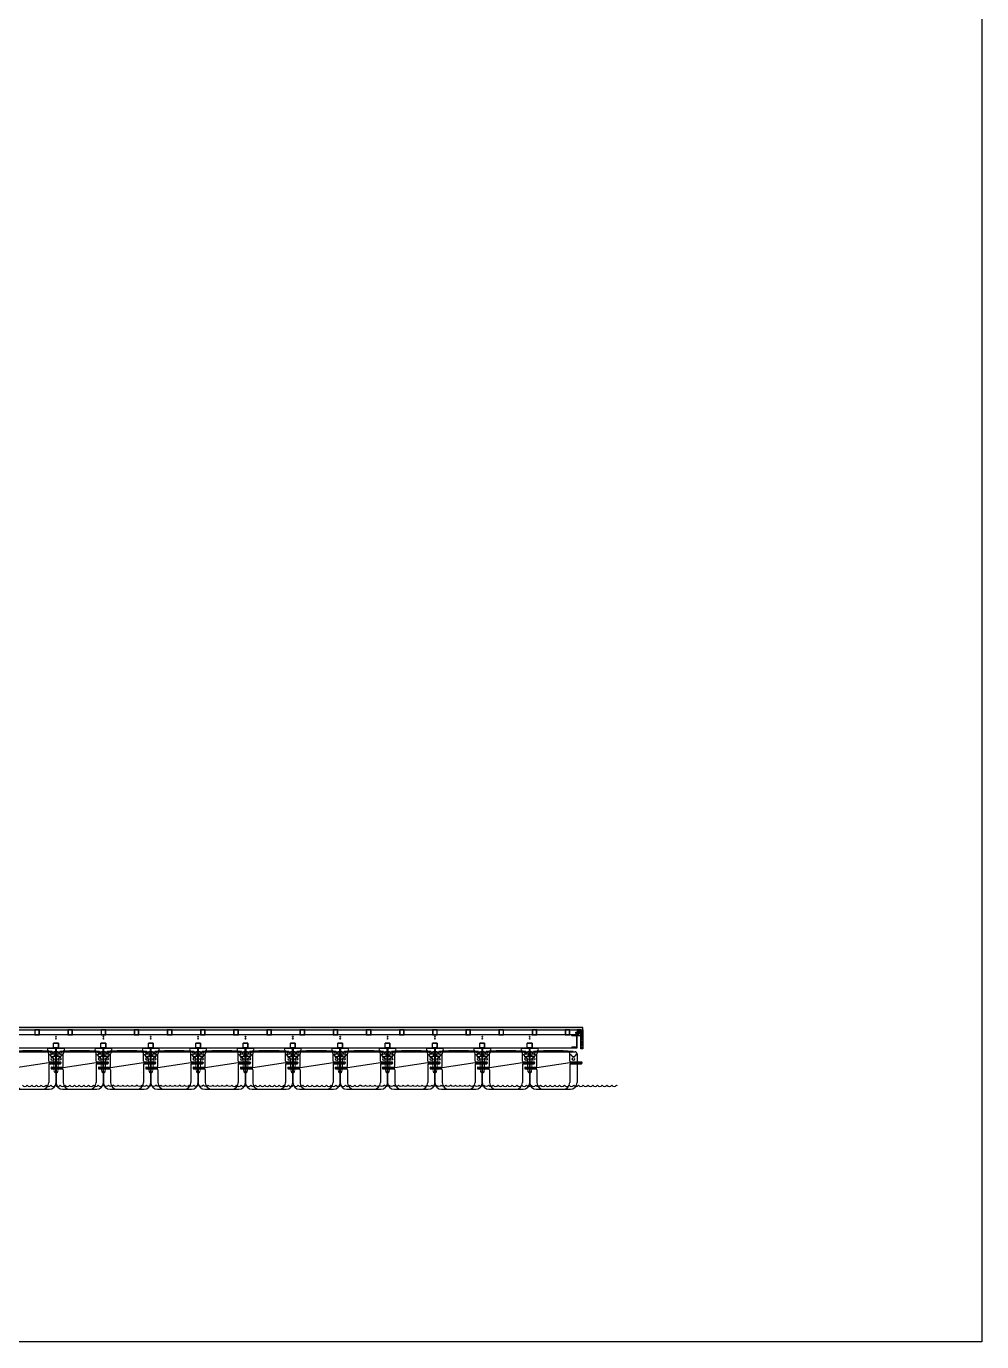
# Model space of a CAD drawing. Header units: millimetres. Extents: x -1003406 to 3312184, y 81337 to 716393.
# Drawn here: x 1120743 to 1130828, y 397062 to 410947 of the extents above; entities that cross this region are included whole.
import ezdxf

# ---------------------------------------------------------------- set-up
doc = ezdxf.new("R2010")
doc.units = ezdxf.units.MM
doc.header["$LTSCALE"] = 10
doc.layers.get('0').update_dxf_attribs({"linetype": 'CONTINUOUS'})
for name, color, linetype in [('PUB_DIM', 3, 'CONTINUOUS'), ('W-bridge approach引桥', 4, 'CONTINUOUS'), ('W-FLOAT_BOWL浮筒', 253, 'CONTINUOUS'), ('W-STEEL_FRAME钢架', 3, 'CONTINUOUS'), ('W-WOOD_FLOOR木地板', 30, 'CONTINUOUS'), ('W-WOOD_STUD木龙骨', 25, 'CONTINUOUS'), ('塑木板', 32, 'CONTINUOUS'), ('木板', 42, 'CONTINUOUS'), ('短销钉', 253, 'CONTINUOUS'), ('螺栓', 146, 'CONTINUOUS'), ('龙骨', 10, 'CONTINUOUS')]:
    doc.layers.add(name, color=color, linetype=linetype)
doc.layers.add('伯利恒浮筒', color=5, linetype='CONTINUOUS', lineweight=5)

# ---------------------------------------------------------------- blocks, each defined once
blk = doc.blocks.new('blhft')
at = {"layer": 'W-FLOAT_BOWL浮筒'}
for p, q in [((-250, 234), (-250, 375)), ((-230, 395), (230, 395)), ((-208, 397), (208, 397)), ((-208, 397), (-208, 395)), ((-174, 244), (-174, 375)), ((174, 280), (-174, 226)), ((174, 298), (174, 375)), ((174, 280), (302, 280)), ((184, 288), (298, 288)), ((208, 397), (208, 395)), ((250, 375), (250, 288)), ((-302, 226), (-174, 226)), ((-298, 234), (-184, 234)), ((-298, 216), (-184, 216)), ((-250, 70), (-250, 216)), ((-174, 206), (-174, 70)), ((174, 260), (174, 70)), ((184, 270), (298, 270)), ((250, 270), (250, 70)), ((-180, 0), (180, 0))]:
    blk.add_line(p, q, dxfattribs=at)
at = {"layer": 'W-FLOAT_BOWL浮筒', "ltscale": 0.5}
for p, q in [((302, 284), (302, 274)), ((-302, 230), (-302, 220))]:
    blk.add_line(p, q, dxfattribs=at)
at = {"layer": 'W-FLOAT_BOWL浮筒'}
for centre, radius, start, end in [((-230, 375), 20, 90, 180), ((0, -1768), 2175, 84.5043, 95.4957), ((-154, 375), 20, 90, 180), ((154, 375), 20, 0, 90), ((184, 298), 10, 180, 270), ((230, 375), 20, 0, 90), ((-298, 220), 4, 180, 270), ((-184, 244), 10, 270, 0), ((-184, 206), 10, 0, 90), ((184, 260), 10, 90, 180), ((298, 274), 4, 270, 0), ((-180, 70), 70, 180, 270), ((-104, 70), 70, 180, 270), ((104, 70), 70, 270, 0), ((180, 70), 70, 270, 0)]:
    blk.add_arc(centre, radius, start, end, dxfattribs=at)
at = {"layer": 'W-FLOAT_BOWL浮筒', "ltscale": 0.5}
for centre, start, end in [((298, 284), 0, 90), ((-298, 230), 90, 180)]:
    blk.add_arc(centre, 4, start, end, dxfattribs=at)
at = {"layer": 'W-FLOAT_BOWL浮筒', "extrusion": (0, 0, -1)}
blk.add_ellipse((-212, 375), major_axis=(-30.4, 0), ratio=0.921809, start_param=3.141593, end_param=6.283185, dxfattribs=at)
at = {"layer": 'W-FLOAT_BOWL浮筒'}
blk.add_ellipse((-212, 320), major_axis=(-16, 0), ratio=0.75, dxfattribs=at)
blk.add_ellipse((212, 375), major_axis=(30.4, 0.1), ratio=0.921809, start_param=3.141593, end_param=6.283185, dxfattribs=at)
at = {"layer": 'W-FLOAT_BOWL浮筒', "extrusion": (0, 0, -1)}
blk.add_ellipse((212, 320), major_axis=(16, 0), ratio=0.75, dxfattribs=at)
blk = doc.blocks.new('dxd')
at = {"layer": '短销钉', "lineweight": 13}
for p, q in [((-86, 227), (-56, 200)), ((-79, 244), (79, 244)), ((-78, 244), (-78, 246)), ((-78, 246), (78, 246)), ((-52, 180), (-52, 193)), ((-49, 153), (-28, 136)), ((-43, 197), (42, 197)), ((49, 153), (28, 136)), ((52, 180), (52, 193)), ((86, 227), (56, 200)), ((78, 244), (78, 246)), ((-29, 39), (-29, 45)), ((-26, 48), (-24, 48)), ((-24, 30), (-24, 128)), ((-24, 30), (24, 30)), ((-24, 30), (-18, 2)), ((-19, 133), (19, 133)), ((-16, 0), (16, 0)), ((-6, 39), (-6, 44)), ((6, 39), (6, 44)), ((24, 30), (18, 2)), ((24, 30), (24, 128)), ((26, 48), (24, 48)), ((29, 39), (29, 45))]:
    blk.add_line(p, q, dxfattribs=at)
at = {"layer": '短销钉', "lineweight": 13, "ltscale": 0.1}
for p, q in [((-18, 2), (-18, 0)), ((-18, 0), (-16, 0)), ((16, 0), (18, 0)), ((18, 2), (18, 0))]:
    blk.add_line(p, q, dxfattribs=at)
at = {"layer": '短销钉', "lineweight": 13}
for centre, radius, start, end in [((-79, 234), 10, 90, 228.0009), ((0, -1254), 1503, 87.0435, 92.9565), ((-44, 170), 13.5, 126.5657, 231), ((-62, 193), 10, 0, 48.0009), ((-35, 154), 31.4, 56.4166, 122.8531), ((-43, 161), 10, 184.1479, 231), ((-34, 186), 31.4, 236.1381, 303.5569), ((-25, 170), 13.5, 308.3696, 51.9011), ((25, 170), 13.5, 128.0989, 231.6304), ((35, 155), 31.3, 57.1287, 123.6019), ((34, 186), 31.4, 236.4385, 303.8665), ((42, 161), 10, 309, 355.8521), ((62, 193), 10, 131.9991, 180), ((44, 170), 13.5, 309, 53.4343), ((79, 234), 10, 311.9991, 90), ((-26, 45), 3, 90, 180), ((-34, 128), 10, 0, 51), ((-16, 2), 2.5, 191.3099, 270), ((-3, 44), 3, 115.3769, 180), ((0, 38), 10, 64.6231, 115.3769), ((3, 44), 3, 0, 64.6231), ((16, 2), 2.5, 270, 348.6901), ((34, 128), 10, 129, 180), ((26, 45), 3, 0, 90)]:
    blk.add_arc(centre, radius, start, end, dxfattribs=at)
for centre, major_axis, start_param, end_param in [((-23, 39), (0, -9), 4.712389, 6.115737), ((0, 39), (0, 9), 1.570796, 4.712389)]:
    blk.add_ellipse(centre, major_axis=major_axis, ratio=0.666667, start_param=start_param, end_param=end_param, dxfattribs=at)
at = {"layer": '短销钉', "lineweight": 13, "extrusion": (0, 0, -1)}
blk.add_ellipse((23, 39), major_axis=(0, -9), ratio=0.666667, start_param=4.712389, end_param=6.115737, dxfattribs=at)
blk = doc.blocks.new('短销固定件正视面')
at = {"layer": '塑木板', "color": 156}
blk.add_lwpolyline([(2149439, 351499), (2149442, 351499), (2149489, 351499), (2149489, 351452), (2149489, 351449), (2149439, 351449)], close=True, dxfattribs=at)
at = {"layer": '塑木板', "color": 5}
blk.add_lwpolyline([(2149489, 351449), (2149489, 351499), (2149439, 351499)], dxfattribs=at)
at = {"layer": '螺栓', "color": 156}
blk.add_lwpolyline([(2149458, 351449), (2149458, 351182), (2149470, 351182), (2149470, 351449)], dxfattribs=at)
for points in [[(2149454, 351197), (2149475, 351197), (2149475, 351187), (2149454, 351187)], [(2149455, 351199), (2149473, 351199), (2149473, 351197), (2149455, 351197)], [(2149459, 351197), (2149470, 351197), (2149470, 351187), (2149459, 351187)]]:
    blk.add_lwpolyline(points, close=True, dxfattribs=at)
blk = doc.blocks.new('自攻丝正面')
at = {"layer": '塑木板', "color": 0}
blk.add_lwpolyline([(2150143, 351487), (2150143, 351488), (2150142, 351488), (2150142, 351487), (2150140, 351487), (2150140, 351486), (2150142, 351486), (2150142, 351484), (2150143, 351484), (2150143, 351486), (2150144, 351486), (2150144, 351487)], close=True, dxfattribs=at)
blk.add_circle((2150142, 351486), 3.25, dxfattribs=at)
blk = doc.blocks.new('*U543')
at = {"layer": '龙骨'}
for points in [[(-25, -25), (25, -25), (25, 25), (-25, 25)], [(-22, -22), (22, -22), (22, 22), (-22, 22)]]:
    blk.add_lwpolyline(points, close=True, dxfattribs=at)
blk = doc.blocks.new('*U544')
at = {"layer": 'PUB_DIM', "color": 0, "linetype": 'ByBlock', "lineweight": -2, "transparency": 16777216}
for p in [(0, 0), (350, 0), (700, 0), (1050, 0), (1400, 0), (1750, 0), (2100, 0), (2450, 0), (2800, 0), (3150, 0), (3500, 0), (3850, 0), (4200, 0), (4550, 0), (4900, 0), (5250, 0), (5600, 0)]:
    blk.add_blockref('*U543', p, dxfattribs=at)
blk = doc.blocks.new('*U540')
at = {"color": 5}
for p, q in [((-2, -53), (-2, -1)), ((-2, -1), (2, -1)), ((2, -13), (-2, -14)), ((2, -13), (-2, -14)), ((2, -15), (-2, -16)), ((2, -15), (-2, -16)), ((2, -17), (-2, -18)), ((2, -17), (-2, -18)), ((2, -19), (-2, -20)), ((2, -19), (-2, -20)), ((2, -19), (-2, -20)), ((2, -19), (-2, -20)), ((2, -21), (-2, -22)), ((2, -21), (-2, -22)), ((2, -21), (-2, -22)), ((2, -21), (-2, -22)), ((2, -23), (-2, -24)), ((2, -23), (-2, -24)), ((2, -25), (-2, -26)), ((2, -25), (-2, -26)), ((2, -27), (-2, -28)), ((2, -27), (-2, -28)), ((2, -29), (-2, -30)), ((2, -29), (-2, -30)), ((2, -29), (-2, -30)), ((2, -29), (-2, -30)), ((2, -31), (-2, -32)), ((2, -31), (-2, -32)), ((2, -31), (-2, -32)), ((2, -31), (-2, -32)), ((2, -33), (-2, -34)), ((2, -33), (-2, -34)), ((2, -35), (-2, -36)), ((2, -35), (-2, -36)), ((2, -37), (-2, -38)), ((2, -37), (-2, -38)), ((2, -39), (-2, -40)), ((2, -39), (-2, -40)), ((2, -39), (-2, -40)), ((2, -39), (-2, -40)), ((2, -41), (-2, -42)), ((2, -41), (-2, -42)), ((2, -41), (-2, -42)), ((2, -41), (-2, -42)), ((2, -43), (-2, -44)), ((2, -43), (-2, -44)), ((2, -46), (-2, -47)), ((2, -46), (-2, -47)), ((2, -48), (-2, -49)), ((2, -48), (-2, -49)), ((2, -48), (-2, -49)), ((2, -48), (-2, -49)), ((2, -50), (-2, -51)), ((2, -50), (-2, -51)), ((2, -50), (-2, -51)), ((2, -50), (-2, -51)), ((2, -52), (-2, -53)), ((2, -52), (-2, -53)), ((2, -52), (-2, -53)), ((0, -60), (-2, -53)), ((2, -54), (-2, -55)), ((2, -57), (-1, -57)), ((1, -59), (-1, -59)), ((2, -53), (0, -60)), ((2, -1), (2, -53))]:
    blk.add_line(p, q, dxfattribs=at)
blk.add_lwpolyline([(-3, 0), (-2, -1), (2, -1), (3, 0)], close=True, dxfattribs=at)
blk = doc.blocks.new('A$C0837b8cf')
at = {"layer": 'W-STEEL_FRAME钢架'}
blk.add_lwpolyline([(0, 0), (0, 140), (58, 140), (58, 137, -0.414214), (54, 133), (13, 130, 0.385314), (5, 122), (5, 18, 0.385314), (13, 10), (54, 7, -0.414214), (58, 3), (58, 0)], format="xyb", close=True, dxfattribs=at)

msp = doc.modelspace()

# ---------------------------------------------------------------- hatches: boundary and pattern name
at = {"layer": 'W-WOOD_STUD木龙骨'}
h = msp.add_hatch(dxfattribs=at)
h.set_pattern_fill('木纹03', color=256, scale=100)
h.set_pattern_definition([(0, (-25568.47, -42752.56), (200, 200), [10, -190]), (90, (-25488.47, -42682.56), (-200, 200), [20, -180]), (45, (-25528.47, -42702.56), (0, 199.998082), [14.14, -42.42, 14.14, -28.28, 99, -85]), (45, (-25578.47, -42762.56), (0, 200), [14.142, -28.284, 14.142, -226.2]), (45, (-25508.47, -42742.56), (0, 200), [14.142, -268.700712]), (45, (-25488.47, -42752.56), (0, 200), [14.142, -268.700712]), (45, (-25518.47, -42732.56), (0, 200), [14.142, -268.700712]), (45, (-25528.47, -42722.56), (0, 200), [28.284, -254.558712]), (45, (-25478.47, -42572.56), (0, 200), [28.284, -254.558712]), (45, (-25548.47, -42712.56), (0, 200), [56.568, -226.274712]), (45, (-25558.47, -42702.56), (0, 200), [56.568, -226.274712]), (45, (-25428.47, -42642.56), (0, 200), [56.568, -226.274712]), (45, (-25568.47, -42682.56), (0, 200), [42.4264, -240.416312]), (45, (-25608.47, -42652.56), (0, 200), [42.4264, -240.416312]), (45, (-25588.47, -42672.56), (0, 200), [42.4264, -240.416312]), (45, (-25458.47, -42612.56), (0, 200), [70.71068, -212.132032]), (45, (-25478.47, -42602.56), (0, 200), [70.71068, -212.132032]), (45, (-25458.47, -42652.56), (0, 200), [98.99495, -183.847763]), (26.565051, (-25548.47, -42732.56), (200, 8e-08), [22.360678, -424.852916]), (26.565051, (-25508.47, -42672.56), (200, 8e-08), [22.360678, -424.852916]), (26.565051, (-25518.47, -42692.56), (200, 8e-08), [22.360678, -424.852916]), (26.565051, (-25558.47, -42752.56), (200, 8e-08), [44.72136, -402.492235]), (26.565051, (-25518.47, -42662.56), (200, 8e-08), [67.08204, -380.131556]), (26.565051, (-25538.47, -42652.56), (200, 8e-08), [89.44272, -357.770876]), (26.565051, (-25558.47, -42642.56), (200, 8e-08), [89.44272, -357.770876]), (26.565051, (-25588.47, -42582.56), (200, 8e-08), [89.44272, -357.770876]), (26.565051, (-25588.47, -42602.56), (200, 8e-08), [111.8034, -335.410195]), (26.565051, (-25578.47, -42622.56), (200, 8e-08), [111.8034, -335.410195]), (63.434949, (-25508.47, -42702.56), (1e-08, 200), [22.360678, -424.852916]), (63.434949, (-25538.47, -42722.56), (1e-08, 200), [22.360678, -424.852916]), (63.434949, (-25568.47, -42752.56), (1e-08, 200), [44.72136, -402.492235]), (63.434949, (-25508.47, -42722.56), (1e-08, 200), [44.72136, -402.492235]), (63.434949, (-25588.47, -42762.56), (1e-08, 200), [67.08204, -380.131556]), (63.434949, (-25608.47, -42762.56), (1e-08, 200), [89.44272, -357.770876]), (63.434949, (-25428.47, -42752.56), (1e-08, 200), [89.44272, -357.770876]), (63.434949, (-25498.47, -42732.56), (1e-08, 200), [89.44272, -357.770876]), (63.434949, (-25458.47, -42752.56), (1e-08, 200), [111.8034, -335.410195]), (63.434949, (-25478.47, -42742.56), (1e-08, 200), [111.8034, -335.410195])])
h.paths.add_polyline_path([(1126616.4, 400352.6), (1126616.4, 400377.6), (1120496.4, 400377.6), (1120496.4, 400352.6)])
h = msp.add_hatch(dxfattribs=at)
h.set_pattern_fill('木纹02', color=256, scale=30, angle=45)
h.set_pattern_definition([(45, (1053278.44, 317822.67), (-84.85281, 84.85281), [24, -36, 12, -48]), (45, (1053335.71, 317884.19), (-84.85281, 84.85281), [24, -96]), (45, (1053322.98, 317879.95), (-84.85281, 84.85281), [12, -108]), (45, (1053274.19, 317835.4), (-84.85281, 84.85281), [6, -84, 6, -24]), (45, (1053299.65, 317869.34), (-84.85281, 84.85281), [24, -36, 6, -54]), (45, (1053276.31, 317850.25), (-84.85281, 84.85281), [18, -102]), (45, (1053295.4, 317873.58), (-84.85281, 84.85281), [36, -84]), (45, (1053267.83, 317850.25), (-84.85281, 84.85281), [24, -96]), (45, (1053299.65, 317886.31), (-84.85281, 84.85281), [60, -60]), (45, (1053269.95, 317865.1), (-84.85281, 84.85281), [12, -36, 24, -48]), (45, (1053327.23, 317926.62), (-84.85281, 84.85281), [24, -96]), (45, (1053308.13, 317911.77), (-84.85281, 84.85281), [12, -108]), (45, (1053289.04, 317896.92), (-84.85281, 84.85281), [12, -108]), (45, (1053244.49, 317856.61), (-84.85281, 84.85281), [24, -96]), (45, (1053284.8, 317901.16), (-84.85281, 84.85281), [24, -96]), (45, (1053280.56, 317905.4), (-84.85281, 84.85281), [24, -24, 24, -48]), (45, (1053259.34, 317892.68), (-84.85281, 84.85281), [12, -60, 24, -24]), (45, (1053274.19, 317911.77), (-84.85281, 84.85281), [36, -84]), (45, (1053269.95, 317916.01), (-84.85281, 84.85281), [24, -96]), (45, (1053233.89, 317884.19), (-84.85281, 84.85281), [36, -48, 12, -24]), (45, (1053229.64, 317888.43), (-84.85281, 84.85281), [60, -60]), (45, (1053278.44, 317941.47), (-84.85281, 84.85281), [12, -108]), (45, (1053250.86, 317918.13), (-84.85281, 84.85281), [24, -96]), (45, (1053231.77, 317903.28), (-84.85281, 84.85281), [12, -48, 12, -48]), (45, (1053221.16, 317896.92), (-84.85281, 84.85281), [12, -36, 24, -48]), (45, (1053236.01, 317916.01), (-84.85281, 84.85281), [12, -60, 12, -36]), (45, (1053250.86, 317935.1), (-84.85281, 84.85281), [36, -84]), (45, (1053212.67, 317905.4), (-84.85281, 84.85281), [24, -96]), (45, (1053252.98, 317949.95), (-84.85281, 84.85281), [12, -108]), (45, (1053267.83, 317969.04), (-84.85281, 84.85281), [12, -108]), (59.036243, (1053331.468, 317888.434), (84.852814, 84.852814), [12.36, -482.41266]), (59.036243, (1053320.861, 317916.01), (84.852814, 84.852814), [12.36, -482.41266]), (59.036243, (1053261.465, 317958.438), (84.852814, 84.852814), [12.36, -482.41266]), (59.036243, (1053267.828, 317901.162), (84.852814, 84.852814), [12.36, -482.41266]), (59.036243, (1053272.07, 317930.86), (84.852814, 84.852814), [12.36, -482.41266]), (59.036243, (1053286.92, 317932.982), (84.852814, 84.852814), [12.36, -482.41266]), (59.036243, (1053229.645, 317905.405), (84.852814, 84.852814), [12.36, -482.41266]), (59.036243, (1053267.828, 317935.103), (84.852814, 84.852814), [12.36, -482.41266]), (59.036243, (1053316.62, 317920.254), (84.852814, 84.852814), [24.72, -470.05266]), (59.036243, (1053301.77, 317918.133), (84.852814, 84.852814), [24.72, -470.05266]), (59.036243, (1053297.527, 317922.375), (84.852814, 84.852814), [24.72, -470.05266]), (210.963757, (1053299.648, 317869.342), (-84.852814, -84.852814), [12.36, -24.72, 12.36, -445.33266]), (210.963757, (1053269.95, 317865.1), (-84.852814, -84.852814), [12.36, -482.41266]), (210.963757, (1053231.766, 317903.283), (-84.852814, -84.852814), [24.72, -470.05266]), (239.036243, (1053335.71, 317884.192), (-84.852814, -84.852814), [12.36, -482.41266]), (30.963757, (1053352.68, 317901.162), (84.852814, 84.852814), [12.36, -482.41266]), (30.963757, (1053297.527, 317905.405), (84.852814, 84.852814), [12.36, -482.41266]), (30.963757, (1053299.648, 317937.225), (84.852814, 84.852814), [12.36, -482.41266]), (30.963757, (1053259.343, 317909.647), (84.852814, 84.852814), [12.36, -482.41266]), (30.963757, (1053240.25, 317911.77), (84.852814, 84.852814), [12.36, -482.41266]), (30.963757, (1053244.494, 317924.497), (84.852814, 84.852814), [12.36, -482.41266]), (30.963757, (1053259.343, 317909.647), (84.852814, 84.852814), [12.36, -482.41266]), (30.963757, (1053272.07, 317947.83), (84.852814, 84.852814), [49.44, -445.33266]), (30.963757, (1053278.435, 317839.644), (84.852814, 84.852814), [49.44, -445.33266]), (30.963757, (1053280.556, 317854.493), (84.852814, 84.852814), [49.44, -445.33266]), (30.963757, (1053284.8, 317867.22), (84.852814, 84.852814), [12.36, -24.72, 24.72, -432.97266]), (30.963757, (1053278.435, 317873.585), (84.852814, 84.852814), [24.72, -24.72, 24.72, -420.61266]), (30.963757, (1053261.465, 317873.585), (84.852814, 84.852814), [49.44, -445.33266]), (30.963757, (1053246.615, 317871.464), (84.852814, 84.852814), [49.44, -445.33266]), (30.963757, (1053242.373, 317875.706), (84.852814, 84.852814), [49.44, -445.33266]), (30.963757, (1053276.314, 317960.56), (84.852814, 84.852814), [12.36, -482.41266]), (30.963768, (1053276.314, 317977.53), (84.8527974, 84.85283), [24.72, -470.05266]), (30.963768, (1053229.645, 317922.375), (84.8527974, 84.85283), [24.72, -470.05266]), (30.963758, (1053295.406, 317839.644), (84.852812, 84.852815), [49.44, -445.33266]), (30.963758, (1053286.92, 317949.952), (84.852812, 84.852815), [37.08, -457.69266]), (30.963758, (1053301.77, 317952.074), (84.852812, 84.852815), [74.16, -420.61266])])
h.paths.add_polyline_path([(1126596.4, 400352.5), (1126556.4, 400352.5), (1126556.4, 400292.5), (1126596.4, 400292.5)])
at = {"layer": '塑木板'}
h = msp.add_hatch(color=5, dxfattribs=at)
h.dxf.hatch_style = 1
h.paths.add_polyline_path([(1121053.1, 400281.5, 1), (1121059.6, 400281.5, 1)])
h.paths.add_polyline_path([(1121058.6, 400282), (1121058.6, 400281), (1121056.9, 400281), (1121056.9, 400279.2), (1121055.9, 400279.2), (1121055.9, 400281), (1121054.1, 400281), (1121054.1, 400282), (1121055.9, 400282), (1121055.9, 400283.8), (1121056.9, 400283.8), (1121056.9, 400282)], flags=16)
h = msp.add_hatch(color=5, dxfattribs=at)
h.dxf.hatch_style = 1
h.paths.add_polyline_path([(1121058.6, 400261.2), (1121056.9, 400261.2), (1121056.9, 400263), (1121055.9, 400263), (1121055.9, 400261.2), (1121054.1, 400261.2), (1121054.1, 400260.2), (1121055.9, 400260.2), (1121055.9, 400258.4), (1121056.9, 400258.4), (1121056.9, 400260.2), (1121058.6, 400260.2)], flags=16)
h.paths.add_polyline_path([(1121053.1, 400260.7, 1), (1121059.6, 400260.7, 1)])
h = msp.add_hatch(color=5, dxfattribs=at)
h.dxf.hatch_style = 1
h.paths.add_polyline_path([(1121553.1, 400281.5, 1), (1121559.6, 400281.5, 1)])
h.paths.add_polyline_path([(1121558.6, 400282), (1121558.6, 400281), (1121556.9, 400281), (1121556.9, 400279.2), (1121555.9, 400279.2), (1121555.9, 400281), (1121554.1, 400281), (1121554.1, 400282), (1121555.9, 400282), (1121555.9, 400283.8), (1121556.9, 400283.8), (1121556.9, 400282)], flags=16)
h = msp.add_hatch(color=5, dxfattribs=at)
h.dxf.hatch_style = 1
h.paths.add_polyline_path([(1121558.6, 400261.2), (1121556.9, 400261.2), (1121556.9, 400263), (1121555.9, 400263), (1121555.9, 400261.2), (1121554.1, 400261.2), (1121554.1, 400260.2), (1121555.9, 400260.2), (1121555.9, 400258.4), (1121556.9, 400258.4), (1121556.9, 400260.2), (1121558.6, 400260.2)], flags=16)
h.paths.add_polyline_path([(1121553.1, 400260.7, 1), (1121559.6, 400260.7, 1)])
h = msp.add_hatch(color=5, dxfattribs=at)
h.dxf.hatch_style = 1
h.paths.add_polyline_path([(1122053.1, 400281.5, 1), (1122059.6, 400281.5, 1)])
h.paths.add_polyline_path([(1122058.6, 400282), (1122058.6, 400281), (1122056.9, 400281), (1122056.9, 400279.2), (1122055.9, 400279.2), (1122055.9, 400281), (1122054.1, 400281), (1122054.1, 400282), (1122055.9, 400282), (1122055.9, 400283.8), (1122056.9, 400283.8), (1122056.9, 400282)], flags=16)
h = msp.add_hatch(color=5, dxfattribs=at)
h.dxf.hatch_style = 1
h.paths.add_polyline_path([(1122058.6, 400261.2), (1122056.9, 400261.2), (1122056.9, 400263), (1122055.9, 400263), (1122055.9, 400261.2), (1122054.1, 400261.2), (1122054.1, 400260.2), (1122055.9, 400260.2), (1122055.9, 400258.4), (1122056.9, 400258.4), (1122056.9, 400260.2), (1122058.6, 400260.2)], flags=16)
h.paths.add_polyline_path([(1122053.1, 400260.7, 1), (1122059.6, 400260.7, 1)])
h = msp.add_hatch(color=5, dxfattribs=at)
h.dxf.hatch_style = 1
h.paths.add_polyline_path([(1122553.1, 400281.5, 1), (1122559.6, 400281.5, 1)])
h.paths.add_polyline_path([(1122558.6, 400282), (1122558.6, 400281), (1122556.9, 400281), (1122556.9, 400279.2), (1122555.9, 400279.2), (1122555.9, 400281), (1122554.1, 400281), (1122554.1, 400282), (1122555.9, 400282), (1122555.9, 400283.8), (1122556.9, 400283.8), (1122556.9, 400282)], flags=16)
h = msp.add_hatch(color=5, dxfattribs=at)
h.dxf.hatch_style = 1
h.paths.add_polyline_path([(1122558.6, 400261.2), (1122556.9, 400261.2), (1122556.9, 400263), (1122555.9, 400263), (1122555.9, 400261.2), (1122554.1, 400261.2), (1122554.1, 400260.2), (1122555.9, 400260.2), (1122555.9, 400258.4), (1122556.9, 400258.4), (1122556.9, 400260.2), (1122558.6, 400260.2)], flags=16)
h.paths.add_polyline_path([(1122553.1, 400260.7, 1), (1122559.6, 400260.7, 1)])
h = msp.add_hatch(color=5, dxfattribs=at)
h.dxf.hatch_style = 1
h.paths.add_polyline_path([(1123053.1, 400281.5, 1), (1123059.6, 400281.5, 1)])
h.paths.add_polyline_path([(1123058.6, 400282), (1123058.6, 400281), (1123056.9, 400281), (1123056.9, 400279.2), (1123055.9, 400279.2), (1123055.9, 400281), (1123054.1, 400281), (1123054.1, 400282), (1123055.9, 400282), (1123055.9, 400283.8), (1123056.9, 400283.8), (1123056.9, 400282)], flags=16)
h = msp.add_hatch(color=5, dxfattribs=at)
h.dxf.hatch_style = 1
h.paths.add_polyline_path([(1123058.6, 400261.2), (1123056.9, 400261.2), (1123056.9, 400263), (1123055.9, 400263), (1123055.9, 400261.2), (1123054.1, 400261.2), (1123054.1, 400260.2), (1123055.9, 400260.2), (1123055.9, 400258.4), (1123056.9, 400258.4), (1123056.9, 400260.2), (1123058.6, 400260.2)], flags=16)
h.paths.add_polyline_path([(1123053.1, 400260.7, 1), (1123059.6, 400260.7, 1)])
h = msp.add_hatch(color=5, dxfattribs=at)
h.dxf.hatch_style = 1
h.paths.add_polyline_path([(1123553.1, 400281.5, 1), (1123559.6, 400281.5, 1)])
h.paths.add_polyline_path([(1123558.6, 400282), (1123558.6, 400281), (1123556.9, 400281), (1123556.9, 400279.2), (1123555.9, 400279.2), (1123555.9, 400281), (1123554.1, 400281), (1123554.1, 400282), (1123555.9, 400282), (1123555.9, 400283.8), (1123556.9, 400283.8), (1123556.9, 400282)], flags=16)
h = msp.add_hatch(color=5, dxfattribs=at)
h.dxf.hatch_style = 1
h.paths.add_polyline_path([(1123558.6, 400261.2), (1123556.9, 400261.2), (1123556.9, 400263), (1123555.9, 400263), (1123555.9, 400261.2), (1123554.1, 400261.2), (1123554.1, 400260.2), (1123555.9, 400260.2), (1123555.9, 400258.4), (1123556.9, 400258.4), (1123556.9, 400260.2), (1123558.6, 400260.2)], flags=16)
h.paths.add_polyline_path([(1123553.1, 400260.7, 1), (1123559.6, 400260.7, 1)])
h = msp.add_hatch(color=5, dxfattribs=at)
h.dxf.hatch_style = 1
h.paths.add_polyline_path([(1124053.1, 400281.5, 1), (1124059.6, 400281.5, 1)])
h.paths.add_polyline_path([(1124058.6, 400282), (1124058.6, 400281), (1124056.9, 400281), (1124056.9, 400279.2), (1124055.9, 400279.2), (1124055.9, 400281), (1124054.1, 400281), (1124054.1, 400282), (1124055.9, 400282), (1124055.9, 400283.8), (1124056.9, 400283.8), (1124056.9, 400282)], flags=16)
h = msp.add_hatch(color=5, dxfattribs=at)
h.dxf.hatch_style = 1
h.paths.add_polyline_path([(1124058.6, 400261.2), (1124056.9, 400261.2), (1124056.9, 400263), (1124055.9, 400263), (1124055.9, 400261.2), (1124054.1, 400261.2), (1124054.1, 400260.2), (1124055.9, 400260.2), (1124055.9, 400258.4), (1124056.9, 400258.4), (1124056.9, 400260.2), (1124058.6, 400260.2)], flags=16)
h.paths.add_polyline_path([(1124053.1, 400260.7, 1), (1124059.6, 400260.7, 1)])
h = msp.add_hatch(color=5, dxfattribs=at)
h.dxf.hatch_style = 1
h.paths.add_polyline_path([(1124553.1, 400281.5, 1), (1124559.6, 400281.5, 1)])
h.paths.add_polyline_path([(1124558.6, 400282), (1124558.6, 400281), (1124556.9, 400281), (1124556.9, 400279.2), (1124555.9, 400279.2), (1124555.9, 400281), (1124554.1, 400281), (1124554.1, 400282), (1124555.9, 400282), (1124555.9, 400283.8), (1124556.9, 400283.8), (1124556.9, 400282)], flags=16)
h = msp.add_hatch(color=5, dxfattribs=at)
h.dxf.hatch_style = 1
h.paths.add_polyline_path([(1124558.6, 400261.2), (1124556.9, 400261.2), (1124556.9, 400263), (1124555.9, 400263), (1124555.9, 400261.2), (1124554.1, 400261.2), (1124554.1, 400260.2), (1124555.9, 400260.2), (1124555.9, 400258.4), (1124556.9, 400258.4), (1124556.9, 400260.2), (1124558.6, 400260.2)], flags=16)
h.paths.add_polyline_path([(1124553.1, 400260.7, 1), (1124559.6, 400260.7, 1)])
h = msp.add_hatch(color=5, dxfattribs=at)
h.dxf.hatch_style = 1
h.paths.add_polyline_path([(1125053.1, 400281.5, 1), (1125059.6, 400281.5, 1)])
h.paths.add_polyline_path([(1125058.6, 400282), (1125058.6, 400281), (1125056.9, 400281), (1125056.9, 400279.2), (1125055.9, 400279.2), (1125055.9, 400281), (1125054.1, 400281), (1125054.1, 400282), (1125055.9, 400282), (1125055.9, 400283.8), (1125056.9, 400283.8), (1125056.9, 400282)], flags=16)
h = msp.add_hatch(color=5, dxfattribs=at)
h.dxf.hatch_style = 1
h.paths.add_polyline_path([(1125058.6, 400261.2), (1125056.9, 400261.2), (1125056.9, 400263), (1125055.9, 400263), (1125055.9, 400261.2), (1125054.1, 400261.2), (1125054.1, 400260.2), (1125055.9, 400260.2), (1125055.9, 400258.4), (1125056.9, 400258.4), (1125056.9, 400260.2), (1125058.6, 400260.2)], flags=16)
h.paths.add_polyline_path([(1125053.1, 400260.7, 1), (1125059.6, 400260.7, 1)])
h = msp.add_hatch(color=5, dxfattribs=at)
h.dxf.hatch_style = 1
h.paths.add_polyline_path([(1125553.1, 400281.5, 1), (1125559.6, 400281.5, 1)])
h.paths.add_polyline_path([(1125558.6, 400282), (1125558.6, 400281), (1125556.9, 400281), (1125556.9, 400279.2), (1125555.9, 400279.2), (1125555.9, 400281), (1125554.1, 400281), (1125554.1, 400282), (1125555.9, 400282), (1125555.9, 400283.8), (1125556.9, 400283.8), (1125556.9, 400282)], flags=16)
h = msp.add_hatch(color=5, dxfattribs=at)
h.dxf.hatch_style = 1
h.paths.add_polyline_path([(1125558.6, 400261.2), (1125556.9, 400261.2), (1125556.9, 400263), (1125555.9, 400263), (1125555.9, 400261.2), (1125554.1, 400261.2), (1125554.1, 400260.2), (1125555.9, 400260.2), (1125555.9, 400258.4), (1125556.9, 400258.4), (1125556.9, 400260.2), (1125558.6, 400260.2)], flags=16)
h.paths.add_polyline_path([(1125553.1, 400260.7, 1), (1125559.6, 400260.7, 1)])
h = msp.add_hatch(color=5, dxfattribs=at)
h.dxf.hatch_style = 1
h.paths.add_polyline_path([(1126053.1, 400281.5, 1), (1126059.6, 400281.5, 1)])
h.paths.add_polyline_path([(1126058.6, 400282), (1126058.6, 400281), (1126056.9, 400281), (1126056.9, 400279.2), (1126055.9, 400279.2), (1126055.9, 400281), (1126054.1, 400281), (1126054.1, 400282), (1126055.9, 400282), (1126055.9, 400283.8), (1126056.9, 400283.8), (1126056.9, 400282)], flags=16)
h = msp.add_hatch(color=5, dxfattribs=at)
h.dxf.hatch_style = 1
h.paths.add_polyline_path([(1126058.6, 400261.2), (1126056.9, 400261.2), (1126056.9, 400263), (1126055.9, 400263), (1126055.9, 400261.2), (1126054.1, 400261.2), (1126054.1, 400260.2), (1126055.9, 400260.2), (1126055.9, 400258.4), (1126056.9, 400258.4), (1126056.9, 400260.2), (1126058.6, 400260.2)], flags=16)
h.paths.add_polyline_path([(1126053.1, 400260.7, 1), (1126059.6, 400260.7, 1)])
at = {"layer": '木板'}
h = msp.add_hatch(dxfattribs=at)
h.set_pattern_fill('木纹01', color=256, scale=30)
h.set_pattern_definition([(0, (-999782.41, -136393.56), (120, 120), [6, -114]), (0, (-999866.41, -136381.56), (120, 120), [12, -108]), (0, (-999788.41, -136375.56), (120, 120), [6, -114]), (0, (-999860.41, -136363.56), (120, 120), [6, -114]), (0, (-999788.41, -136357.56), (120, 120), [6, -114]), (0, (-999854.41, -136351.56), (120, 120), [6, -114]), (0, (-999788.41, -136345.56), (120, 120), [6, -114]), (0, (-999854.41, -136333.56), (120, 120), [6, -66, 6, -42]), (0, (-999854.41, -136321.56), (120, 120), [12, -60, 6, -42]), (0, (-999860.41, -136303.56), (120, 120), [6, -18, 6, -48, 6, -36]), (0, (-999866.41, -136291.56), (120, 120), [6, -24, 12, -78]), (0, (-999788.41, -136285.56), (120, 120), [6, -114]), (0, (-999866.41, -136279.56), (120, 120), [6, -30, 6, -78]), (45, (-999878.41, -136393.56), (1e-14, 120), [16.97052, -152.7351074]), (45, (-999776.41, -136393.56), (1e-14, 120), [33.941124, -135.7645034]), (45, (-999776.41, -136333.56), (1e-14, 120), [8.4852, -161.2204274]), (45, (-999878.41, -136321.56), (1e-14, 120), [25.45584, -144.2497874]), (45, (-999776.41, -136321.56), (1e-14, 120), [42.426408, -127.2792194]), (45, (-999776.41, -136303.56), (1e-14, 120), [25.45584, -144.2497874]), (315, (-999800.41, -136291.56), (120, -3e-14), [8.4852, -161.2204274]), (315, (-999842.41, -136387.56), (120, -3e-14), [16.97052, -152.7351074]), (315, (-999836.41, -136339.56), (120, -3e-14), [16.97052, -152.7351074]), (315, (-999800.41, -136363.56), (120, -3e-14), [16.97052, -152.7351074]), (315, (-999806.41, -136315.56), (120, -3e-14), [16.97052, -152.7351074]), (315, (-999800.41, -136303.56), (120, -3e-14), [25.45584, -144.2497874]), (315, (-999830.41, -136375.56), (120, -3e-14), [25.45584, -144.2497874]), (315, (-999812.41, -136369.56), (120, -3e-14), [25.45584, -144.2497874]), (315, (-999830.41, -136327.56), (120, -3e-14), [25.45584, -144.2497874]), (315, (-999818.41, -136321.56), (120, -3e-14), [25.45584, -144.2497874]), (26.5650512, (-999872.414, -136369.556), (120, 5e-08), [13.416407, -254.9117496]), (26.5650512, (-999782.414, -136375.556), (120, 5e-08), [53.665632, -214.662525]), (26.5650512, (-999782.414, -136357.556), (120, 5e-08), [53.665632, -214.662525]), (26.5650512, (-999782.414, -136345.556), (120, 5e-08), [53.66568, -80.4, 26.8332, -107.4292772]), (26.5650512, (-999770.414, -136327.556), (120, 5e-08), [13.416407, -254.9117496]), (26.5650512, (-999878.414, -136285.556), (120, 5e-08), [13.416407, -254.9117496]), (26.5650512, (-999782.414, -136285.556), (120, 5e-08), [26.832816, -241.495341]), (333.4349488, (-999812.414, -136393.556), (120, -5e-08), [26.832816, -241.495341]), (333.4349488, (-999854.414, -136363.556), (120, -5e-08), [26.832816, -241.495341]), (333.4349488, (-999854.414, -136381.556), (120, -5e-08), [13.416407, -254.911341]), (333.4349488, (-999848.414, -136351.556), (120, -5e-08), [40.249224, -228.078933]), (333.4349488, (-999824.414, -136351.556), (120, -5e-08), [26.832816, -241.495341]), (333.4349488, (-999812.414, -136345.556), (120, -5e-08), [26.832816, -241.495341]), (333.4349488, (-999848.414, -136333.556), (120, -5e-08), [13.416407, -254.911341]), (333.4349488, (-999842.414, -136321.556), (120, -5e-08), [13.416407, -254.911341]), (333.4349488, (-999794.414, -136297.556), (120, -5e-08), [13.416407, -254.911341]), (333.4349488, (-999800.414, -136339.556), (120, -5e-08), [13.416407, -254.911341]), (333.4349488, (-999854.414, -136303.556), (120, -5e-08), [40.249224, -228.078933]), (333.4349488, (-999860.414, -136291.556), (120, -5e-08), [26.832816, -241.495341]), (333.4349488, (-999794.414, -136327.556), (120, -5e-08), [13.416, -120.744, 13.416, -120.7521572]), (333.4349488, (-999830.414, -136303.556), (120, -5e-08), [26.832816, -241.495341]), (333.4349488, (-999824.414, -136291.556), (120, -5e-08), [26.832816, -241.495341]), (333.4349488, (-999860.414, -136279.556), (120, -5e-08), [26.832816, -241.495341]), (333.4349488, (-999824.414, -136279.556), (120, -5e-08), [26.832816, -241.495341])])
h.paths.add_polyline_path([(1126596.4, 400352.6), (1126616.4, 400352.6), (1126616.4, 400152.6), (1126596.4, 400152.6)])

# ---------------------------------------------------------------- linework, layer by layer
at = {"color": 1}
msp.add_line((1121961.6, 399907.5), (1121961.6, 399907.5), dxfattribs=at)
at = {"color": 4}
for points in [[(1120701.1, 399769.9, 0.5205671), (1120751.1, 399769.9, 0.5205671), (1120801.1, 399769.9, 0.5205671), (1120851.1, 399769.9, 0.5205671), (1120901.1, 399769.9, 0.5205671), (1120951.1, 399769.9, 0.5205671), (1121001.1, 399769.9, 0.5205671), (1121051.1, 399769.9, 0.5205671), (1121101.1, 399769.9, 0.5205671), (1121151.1, 399769.9, 0.5205671), (1121201.1, 399769.9, 0.5205671), (1121251.1, 399769.9, 0.5205671), (1121301.1, 399769.9, 0.5205671), (1121351.1, 399769.9, 0.5205671), (1121401.1, 399769.9, 0.5205671), (1121451.1, 399769.9, 0.5205671), (1121501.1, 399769.9, 0.5205671), (1121551.1, 399769.9, 0.0646937), (1121556.4, 399764.1, 0.0646937)], [(1122911.7, 399769.9, -0.520567), (1122861.7, 399769.9, -0.5205671), (1122811.7, 399769.9, -0.5205671), (1122761.7, 399769.9, -0.5205671), (1122711.7, 399769.9, -0.5205671), (1122661.7, 399769.9, -0.5205671), (1122611.7, 399769.9, -0.5205671), (1122561.7, 399769.9, -0.5205671), (1122511.7, 399769.9, -0.5205671), (1122461.7, 399769.9, -0.5205671), (1122411.7, 399769.9, -0.5205671), (1122361.7, 399769.9, -0.5205671), (1122311.7, 399769.9, -0.5205671), (1122261.7, 399769.9, -0.5205671), (1122211.7, 399769.9, -0.5205671), (1122161.7, 399769.9, -0.5205671), (1122111.7, 399769.9, -0.5205671), (1122061.7, 399769.9, -0.5205671), (1122011.7, 399769.9, -0.5205671), (1121961.7, 399769.9, -0.5205671), (1121911.7, 399769.9, -0.5205671), (1121861.7, 399769.9, -0.5205671), (1121811.7, 399769.9, -0.5205671), (1121761.7, 399769.9, -0.5205671), (1121711.7, 399769.9, -0.5205671), (1121661.7, 399769.9, -0.5205671), (1121611.7, 399769.9, -0.5205671), (1121561.7, 399769.9, -0.0646937), (1121556.4, 399764.1, -0.0646937)], [(1122911.7, 399769.9, 0.520567), (1122961.7, 399769.9, 0.5205671), (1123011.7, 399769.9, 0.5205671), (1123061.7, 399769.9, 0.5205671), (1123111.7, 399769.9, 0.5205671), (1123161.7, 399769.9, 0.5205671), (1123211.7, 399769.9, 0.5205671), (1123261.7, 399769.9, 0.5205671), (1123311.7, 399769.9, 0.5205671), (1123361.7, 399769.9, 0.5205671), (1123411.7, 399769.9, 0.5205671), (1123461.7, 399769.9, 0.5205671), (1123511.7, 399769.9, 0.5205671), (1123561.7, 399769.9, 0.5205671), (1123611.7, 399769.9, 0.5205671), (1123661.7, 399769.9, 0.5205671), (1123711.7, 399769.9, 0.5205671), (1123761.7, 399769.9, 0.5205671), (1123811.7, 399769.9, 0.5205671), (1123861.7, 399769.9, 0.5205671), (1123911.7, 399769.9, 0.5205671), (1123961.7, 399769.9, 0.5205671), (1124011.7, 399769.9, 0.5205671), (1124061.7, 399769.9, 0.5205671), (1124111.7, 399769.9, 0.5205671), (1124161.7, 399769.9, 0.5205671), (1124211.7, 399769.9, 0.5205671), (1124261.7, 399769.9, 0.0646937), (1124267, 399764.1, 0.0646937)], [(1125622.3, 399769.9, -0.520567), (1125572.3, 399769.9, -0.5205671), (1125522.3, 399769.9, -0.5205671), (1125472.3, 399769.9, -0.5205671), (1125422.3, 399769.9, -0.5205671), (1125372.3, 399769.9, -0.5205671), (1125322.3, 399769.9, -0.5205671), (1125272.3, 399769.9, -0.5205671), (1125222.3, 399769.9, -0.5205671), (1125172.3, 399769.9, -0.5205671), (1125122.3, 399769.9, -0.5205671), (1125072.3, 399769.9, -0.5205671), (1125022.3, 399769.9, -0.5205671), (1124972.3, 399769.9, -0.5205671), (1124922.3, 399769.9, -0.5205671), (1124872.3, 399769.9, -0.5205671), (1124822.3, 399769.9, -0.5205671), (1124772.3, 399769.9, -0.5205671), (1124722.3, 399769.9, -0.5205671), (1124672.3, 399769.9, -0.5205671), (1124622.3, 399769.9, -0.5205671), (1124572.3, 399769.9, -0.5205671), (1124522.3, 399769.9, -0.5205671), (1124472.3, 399769.9, -0.5205671), (1124422.3, 399769.9, -0.5205671), (1124372.3, 399769.9, -0.5205671), (1124322.3, 399769.9, -0.5205671), (1124272.3, 399769.9, -0.0646937), (1124267, 399764.1, -0.0646937)], [(1125622.3, 399769.9, 0.520567), (1125672.3, 399769.9, 0.5205671), (1125722.3, 399769.9, 0.5205671), (1125772.3, 399769.9, 0.5205671), (1125822.3, 399769.9, 0.5205671), (1125872.3, 399769.9, 0.5205671), (1125922.3, 399769.9, 0.5205671), (1125972.3, 399769.9, 0.5205671), (1126022.3, 399769.9, 0.5205671), (1126072.3, 399769.9, 0.5205671), (1126122.3, 399769.9, 0.5205671), (1126172.3, 399769.9, 0.5205671), (1126222.3, 399769.9, 0.5205671), (1126272.3, 399769.9, 0.5205671), (1126322.3, 399769.9, 0.5205671), (1126372.3, 399769.9, 0.5205671), (1126422.3, 399769.9, 0.5205671), (1126472.3, 399769.9, 0.5205671), (1126522.3, 399769.9, 0.5205671), (1126572.3, 399769.9, 0.5205671), (1126622.3, 399769.9, 0.5205671), (1126672.3, 399769.9, 0.5205671), (1126722.3, 399769.9, 0.5205671), (1126772.3, 399769.9, 0.5205671), (1126822.3, 399769.9, 0.5205671), (1126872.3, 399769.9, 0.5205671), (1126922.3, 399769.9, 0.5205671), (1126972.3, 399769.9, 0.0646937), (1126977.6, 399764.1, 0.0646937)]]:
    msp.add_lwpolyline(points, format="xyb", dxfattribs=at)
at = {"layer": 'W-bridge approach引桥'}
msp.add_lwpolyline([(1103155.1, 424832.7), (1130827.7, 424832.7), (1130827.7, 397062), (1103155.1, 397062)], close=True, dxfattribs=at)
at = {"layer": 'W-STEEL_FRAME钢架'}
msp.add_lwpolyline([(1120556.4, 400162.4), (1126556.4, 400162.4), (1126556.4, 400302.4), (1120556.4, 400302.4)], close=True, dxfattribs=at)
at = {"layer": 'W-WOOD_STUD木龙骨'}
for points in [[(1120496.4, 400352.6), (1126616.4, 400352.6), (1126616.4, 400377.6), (1120496.4, 400377.6)], [(1126596.4, 400352.5), (1126556.4, 400352.5), (1126556.4, 400292.5), (1126596.4, 400292.5)]]:
    msp.add_lwpolyline(points, close=True, dxfattribs=at)
at = {"layer": '木板'}
msp.add_lwpolyline([(1126596.4, 400352.6), (1126616.4, 400352.6), (1126616.4, 400152.6), (1126596.4, 400152.6)], close=True, dxfattribs=at)

# ---------------------------------------------------------------- block references
at = {"xscale": -1, "rotation": 270}
msp.add_blockref('*U540', (1126596.4, 400322.5), dxfattribs=at)
at = {"layer": 'PUB_DIM'}
msp.add_blockref('*U544', (1120856.4, 400327.4), dxfattribs=at)
at = {"layer": 'W-WOOD_FLOOR木地板', "xscale": -1}
msp.add_blockref('A$C0837b8cf', (1126556.4, 400162.4), dxfattribs=at)
at = {"layer": '伯利恒浮筒'}
for p in [(1120806.4, 399726.7), (1121306.4, 399726.7), (1121806.4, 399726.7), (1122306.4, 399726.7), (1122806.4, 399726.7), (1123306.4, 399726.7), (1123806.4, 399726.7), (1124306.4, 399726.7), (1124806.4, 399726.7), (1125306.4, 399726.7), (1125806.4, 399726.7), (1126306.4, 399726.7)]:
    msp.add_blockref('blhft', p, dxfattribs=at)
at = {"layer": '塑木板', "color": 0}
for p in [(-1028407.8, 48713.7), (-1027907.8, 48713.7), (-1027407.8, 48713.7), (-1026907.8, 48713.7), (-1026407.8, 48713.7), (-1025907.8, 48713.7), (-1025407.8, 48713.7), (-1024907.8, 48713.7), (-1024407.8, 48713.7), (-1023907.8, 48713.7), (-1023407.8, 48713.7)]:
    msp.add_blockref('短销固定件正视面', p, dxfattribs=at)
at = {"layer": '塑木板', "color": 7}
for p in [(-1029085.7, 48795.3), (-1029085.7, 48774.5), (-1028585.7, 48795.3), (-1028585.7, 48774.5), (-1028085.7, 48795.3), (-1028085.7, 48774.5), (-1027585.7, 48795.3), (-1027585.7, 48774.5), (-1027085.7, 48795.3), (-1027085.7, 48774.5), (-1026585.7, 48795.3), (-1026585.7, 48774.5), (-1026085.7, 48795.3), (-1026085.7, 48774.5), (-1025585.7, 48795.3), (-1025585.7, 48774.5), (-1025085.7, 48795.3), (-1025085.7, 48774.5), (-1024585.7, 48795.3), (-1024585.7, 48774.5), (-1024085.7, 48795.3), (-1024085.7, 48774.5)]:
    msp.add_blockref('自攻丝正面', p, dxfattribs=at)
at = {"layer": '短销钉'}
for p in [(1121056.4, 399912.4), (1121556.4, 399912.4), (1122056.4, 399912.4), (1122556.4, 399912.4), (1123056.4, 399912.4), (1123556.4, 399912.4), (1124056.4, 399912.4), (1124556.4, 399912.4), (1125056.4, 399912.4), (1125556.4, 399912.4), (1126056.4, 399912.4)]:
    msp.add_blockref('dxd', p, dxfattribs=at)

doc.saveas('drawing.dxf')
